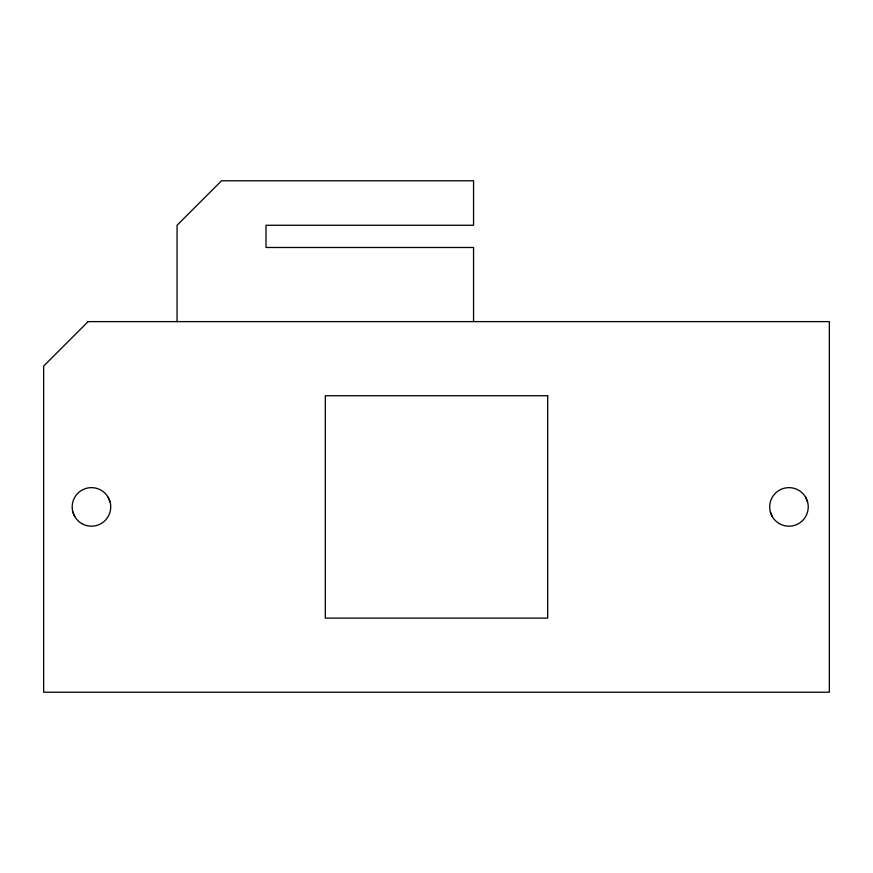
<?xml version="1.0" encoding="UTF-8"?>
<svg xmlns="http://www.w3.org/2000/svg" width="873" height="873" viewBox="0 0 873 873"><rect width="100%" height="100%" fill="white"/><g stroke="black" fill="none" stroke-linecap="round" stroke-linejoin="round"><path stroke-width="1.31" d="M805.648 497.283L807.569 501.931M770.346 511.905L772.267 516.554M108.143 497.283L110.074 501.931M72.841 511.905L74.762 516.554M473.559 321.613L473.559 247.485L266.014 247.485L266.014 225.256L473.559 225.256L473.559 180.776L221.546 180.776L177.066 225.256L177.066 321.613M88.118 321.613L43.65 366.082L43.65 692.224L829.35 692.224L829.35 321.613L88.118 321.613M547.687 395.731L325.313 395.731L325.313 618.106L547.687 618.106L547.687 395.731M81.822 523.604A19.271 19.271 0 0 0 110.729 506.918A19.271 19.271 0 0 0 81.822 490.222A19.271 19.271 0 0 0 81.822 523.604M779.327 523.604A19.271 19.271 0 0 0 808.234 506.918A19.271 19.271 0 0 0 779.327 490.222A19.271 19.271 0 0 0 779.327 523.604"/></g></svg>
